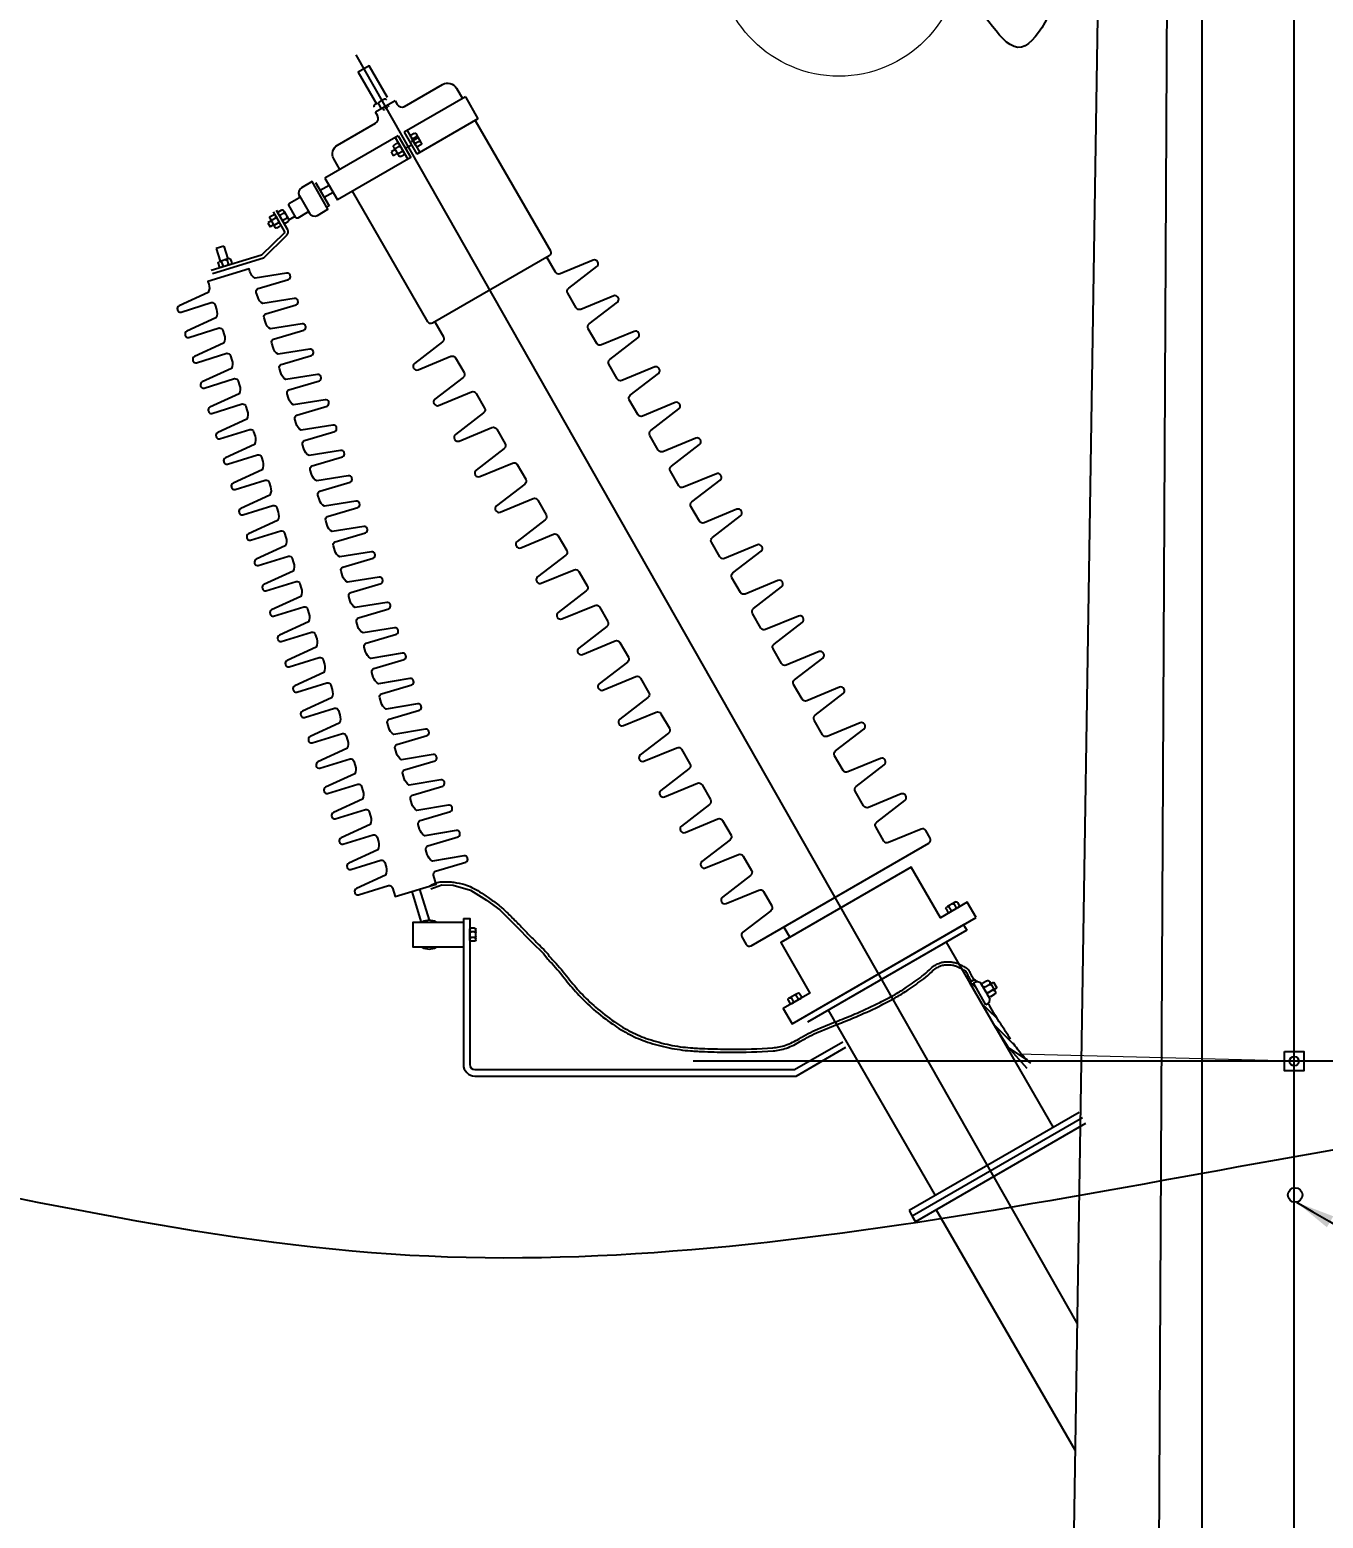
# Model space of a CAD drawing. Header units: centimetres. Extents: x 14 to 66415, y 14 to 43040.
# Drawn here: x 6099 to 8765, y 23429 to 26495 of the extents above; entities that cross this region are included whole.
import ezdxf
from ezdxf.enums import TextEntityAlignment as Align

# ---------------------------------------------------------------- set-up
doc = ezdxf.new("R2010")
doc.units = ezdxf.units.CM
doc.header["$LTSCALE"] = 10
doc.header["$MEASUREMENT"] = 0
doc.layers.get('0').update_dxf_attribs({"linetype": 'CONTINUOUS'})
doc.layers.get('DEFPOINTS').update_dxf_attribs({"color": 2, "linetype": 'CONTINUOUS'})
for name, color, linetype in [('ACERO1', 144, 'CONTINUOUS'), ('ACOTACIONES', 7, 'CONTINUOUS'), ('DIMENCIONES', 252, 'CONTINUOUS'), ('TERMINALES', 250, 'CONTINUOUS'), ('TEXTOS', 7, 'CONTINUOUS')]:
    doc.layers.add(name, color=color, linetype=linetype)
doc.styles.get("Standard").update_dxf_attribs({"font": ''})
doc.styles.add('STD2', font='simplex.shx', dxfattribs={"width": 0.85, "height": 20})
doc.styles.get('Standard').set_extended_font_data('Zurich Ex BT')
doc.dimstyles.get("Standard").update_dxf_attribs({"dimtxt": 200, "dimasz": 80, "dimexe": 3, "dimexo": 10, "dimgap": 0.09, "dimtad": 0, "dimtih": 1, "dimtoh": 1, "dimzin": 0, "dimdsep": 46, "dimtxsty": 'Standard', "dimcen": 0.09, "dimclrd": 256, "dimclre": 256, "dimclrt": 256, "dimadec": 0, "dimazin": 0, "dimtfac": 1, "dimtofl": 0, "dimtmove": 0, "dimatfit": 3, "dimfxl": 0, "dimtolj": 1, "dimtzin": 0, "dimlwd": 0, "dimlwe": 0, "dimarcsym": 0})

# ---------------------------------------------------------------- blocks, each defined once
blk = doc.blocks.new('*D236')
at = {"layer": 'DEFPOINTS', "color": 0}
for p in [(8705, 39543.1), (8128.8, 35222.3), (6924.7, 35043.1), (8621.7, 32058.3), (8705, 4623.1)]:
    blk.add_point(p, dxfattribs=at)
at = {"layer": 'DIMENCIONES', "lineweight": 0}
for start, end in [(91.3641, 104.2915), (105.3305, 118.2567)]:
    blk.add_arc((8705, 31911.8), 3360.3, start, end, dxfattribs=at)
at = {"layer": 'DIMENCIONES'}
for points in [[(8624.9, 35284.4), (8625.2, 35257.8), (8705, 35272.1)], [(7120.6, 34860), (7107.7, 34883.3), (7044.2, 34832.9)]]:
    blk.add_solid(points, dxfattribs=at)
at = {"layer": 'DIMENCIONES', "insert": (7846.1, 35160.4), "char_height": 25, "attachment_point": 5}
blk.add_mtext('\\A1;30°', dxfattribs=at)
blk = doc.blocks.new('*D238')
at = {"layer": 'DEFPOINTS', "color": 0}
for p in [(8725, 30813.1), (1899.7, 21013.1), (8725, 21013.1)]:
    blk.add_point(p, dxfattribs=at)
at = {"layer": 'DIMENCIONES', "lineweight": 0}
for p, q in [((8715, 30813.1), (1896.7, 30813.1)), ((1899.7, 30613.1), (1899.7, 26830.6)), ((1899.7, 21213.1), (1899.7, 26627)), ((8715, 21013.1), (1896.7, 21013.1))]:
    blk.add_line(p, q, dxfattribs=at)
at = {"layer": 'DIMENCIONES'}
for points in [[(1866.3, 30613.1), (1933, 30613.1), (1899.7, 30813.1)], [(1866.3, 21213.1), (1933, 21213.1), (1899.7, 21013.1)]]:
    blk.add_solid(points, dxfattribs=at)
at = {"layer": 'DIMENCIONES', "insert": (1899.7, 26728.8), "char_height": 200, "attachment_point": 5}
blk.add_mtext('\\A1;9800.00', dxfattribs=at)
blk = doc.blocks.new('A$C6D2600F1')
for p, q in [((106.2, 244.4), (96.8, 228.2)), ((104.7, 223.6), (96.8, 228.2)), ((174.1, 242.9), (100.7, 115.7)), ((117.7, 246), (101.2, 217.4)), ((114.1, 239.8), (106.2, 244.4)), ((111.1, 234.6), (107.8, 228.9)), ((134.6, 228), (116, 195.8)), ((127.5, 180.3), (163, 241.8)), ((127.5, 180.3), (163, 241.8)), ((142.9, 242.5), (127.9, 216.6)), ((131.5, 222.8), (128.2, 217.1)), ((131.5, 222.8), (128.2, 217.1)), ((137.2, 232.5), (138.1, 234.2)), ((151.8, 246.5), (144.3, 243.7)), ((163, 241.8), (154.2, 246.4)), ((172, 244.1), (154.7, 227.5)), ((163, 241.8), (155.2, 245.8)), ((158.4, 251.9), (174.1, 242.9)), ((143.6, 187.2), (96.3, 142.5)), ((117.8, 187.6), (116, 195.8)), ((127.5, 180.3), (119.2, 185.6)), ((121.2, 184.3), (127.5, 180.3)), ((122.6, 207.3), (121.6, 205.6)), ((103.9, 123.4), (46.9, 66.5)), ((100.7, 115.7), (65.1, 61.2)), ((61.8, 57.4), (9.4, 22.2)), ((65.1, 61.2), (11.7, 0))]:
    blk.add_line(p, q)
for centre, radius, start, end in [((106, 214.6), 5.64, 150, 240), ((107, 216.3), 5.64, 60, 150), ((112.7, 226.1), 5.64, 150, 240), ((116, 231.8), 5.64, 60, 150), ((121.6, 241.5), 5.64, 150, 240), ((122.6, 243.2), 5.64, 60, 150), ((123.3, 219.9), 5.64, 240, 330), ((117.7, 210.1), 5.64, 330, 60), ((132.3, 235.4), 5.64, 240, 330), ((133.2, 237), 5.64, 330, 60), ((145.3, 241.1), 2.79, 110.7277, 150), ((152.8, 243.9), 2.79, 60, 110.7277), ((-1802.1, 1286.1), 2216.5, 332.0091, 332.1869), ((-914.2, 773.5), 1191.3, 327.0512, 330), ((116.7, 208.4), 5.64, 240, 330), ((-1802.1, 1286.1), 2216.5, 330, 330.1927), ((120.6, 188.1), 2.79, 189.2723, 240), ((-13416.1, 8876.5), 16089.5, 326.86965, 327.0512), ((-222.8, 254), 328.4, 318.8804, 326.2085), ((-146.1, 187), 226.6, 310.1584, 318.8804)]:
    blk.add_arc(centre, radius, start, end)
at = {"layer": 'ACOTACIONES'}
for p, q in [((120.5, 215), (109.8, 221.2)), ((129.5, 230.5), (118.8, 236.7)), ((136.1, 241.9), (125.4, 248.1)), ((113.9, 203.6), (103.2, 209.7))]:
    blk.add_line(p, q, dxfattribs=at)
blk = doc.blocks.new('CABEZA')
for p, q in [((-13.1, 9.6), (-13.1, 2.5)), ((-10.6, 12.1), (-8.1, 12.1)), ((-10.6, 0), (-8.1, 0)), ((-8.1, 12.1), (8.1, 12.1)), ((-8.1, 0), (8.1, 0)), ((-5.6, 9.6), (-5.6, 2.5)), ((5.6, 9.6), (5.6, 2.5)), ((8.1, 12.1), (10.6, 12.1)), ((8.1, 0), (10.6, 0)), ((13.1, 9.6), (13.1, 2.5))]:
    blk.add_line(p, q)
for centre, start, end in [((-10.6, 9.6), 90, 180), ((-10.6, 2.5), 180, 270), ((-8.1, 9.6), 0, 90), ((-8.1, 2.5), 270, 360), ((-3.1, 9.6), 90, 180), ((-3.1, 2.5), 180, 270), ((3.1, 9.6), 0, 90), ((3.1, 2.5), 270, 360), ((8.1, 9.6), 90, 180), ((8.1, 2.5), 180, 270), ((10.6, 9.6), 0, 90), ((10.6, 2.5), 270, 0)]:
    blk.add_arc(centre, 2.5, start, end)
blk = doc.blocks.new('*D243')
at = {"layer": 'DEFPOINTS', "color": 0}
for p in [(1104, 39543.1), (8705, 39543.1), (8705, 4623.1)]:
    blk.add_point(p, dxfattribs=at)
at = {"layer": 'DIMENCIONES', "lineweight": 0}
for p, q in [((8695, 39543.1), (1101, 39543.1)), ((1104, 39343.1), (1104, 22037.3)), ((1104, 4823.1), (1104, 21833.7)), ((8695, 4623.1), (1101, 4623.1))]:
    blk.add_line(p, q, dxfattribs=at)
at = {"layer": 'DIMENCIONES'}
for points in [[(1070.7, 39343.1), (1137.3, 39343.1), (1104, 39543.1)], [(1070.7, 4823.1), (1137.3, 4823.1), (1104, 4623.1)]]:
    blk.add_solid(points, dxfattribs=at)
at = {"layer": 'DIMENCIONES', "insert": (1104, 21935.5), "char_height": 200, "attachment_point": 5}
blk.add_mtext('\\A1;34920.00', dxfattribs=at)

msp = doc.modelspace()

# ---------------------------------------------------------------- linework, layer by layer
at = {"layer": 'ACERO1'}
for p, q in [((8505.021, 39543.113), (7955.021, 4623.113)), ((8505.021, 39543.113), (7955.021, 4623.113)), ((8330.021, 4623.113), (8510.258, 39543.113)), ((8515.021, 4623.113), (8515.021, 39543.113)), ((8705.021, 4623.113), (8705.021, 39543.113)), ((8705.021, 4623.113), (8705.021, 39543.113))]:
    msp.add_line(p, q, dxfattribs=at)
at = {"layer": 'DIMENCIONES'}
msp.add_lwpolyline([(8684.922, 24390.113), (8724.922, 24390.113), (8724.922, 24350.113), (8684.922, 24350.113)], close=True, dxfattribs=at)
for centre, radius in [((8704.922, 24370.113), 9.5), ((8706.88, 24094.62), 15)]:
    msp.add_circle(centre, radius, dxfattribs=at)
at = {"layer": 'TERMINALES'}
for p, q in [((6771.096, 26443.323), (8256.702, 23830.395)), ((6813.821, 26342.258), (6809.942, 26340.018)), ((6852.032, 26348.331), (6811.78, 26325.091)), ((6818.357, 26341.043), (6823.62, 26331.927)), ((6830.394, 26351.827), (6819.572, 26345.578)), ((6996.919, 26356.35), (6870.946, 26283.619)), ((6996.919, 26356.35), (7022.857, 26311.423)), ((7022.857, 26311.423), (6896.884, 26238.692)), ((6858.366, 26276.356), (6707.543, 26189.279)), ((6858.366, 26276.356), (6884.304, 26231.43)), ((6870.946, 26283.619), (6896.884, 26238.692)), ((6876.966, 26287.095), (6902.904, 26242.168)), ((6852.204, 26247.952), (6843.804, 26243.103)), ((6852.346, 26272.88), (6878.284, 26227.954)), ((6886.125, 26257.327), (6873.546, 26250.064)), ((6897.864, 26271.469), (6885.285, 26264.206)), ((6884.304, 26231.43), (6733.482, 26144.352)), ((6843.804, 26243.103), (6848.225, 26235.445)), ((6856.625, 26240.295), (6848.225, 26235.445)), ((6707.543, 26189.279), (6733.482, 26144.352)), ((6688.195, 26180.306), (6716.037, 26132.082)), ((6716.362, 26174.004), (6697.966, 26163.383)), ((6724.663, 26159.627), (6706.266, 26149.006)), ((6716.362, 26174.004), (6724.663, 26159.627)), ((6716.037, 26132.082), (6711.374, 26129.39)), ((6596.861, 26101.462), (6589.69, 26097.322)), ((6589.69, 26097.322), (6594.708, 26088.631)), ((6601.879, 26092.771), (6594.708, 26088.631)), ((6633.242, 26103.261), (6646.265, 26110.78)), ((6499.427, 26049.068), (6483.546, 26044.234)), ((6483.546, 26044.234), (6491.593, 26017.795)), ((6499.427, 26049.068), (6507.474, 26022.629)), ((6886.685, 24719.714), (6906.207, 24655.574)), ((6902.567, 24724.548), (6922.088, 24660.408)), ((8023.665, 24651.223), (7695.702, 24461.874)), ((8023.665, 24651.223), (8030.253, 24639.812)), ((7665.868, 24625.553), (7653.527, 24646.929)), ((8030.253, 24639.812), (7702.291, 24450.463)), ((7987.753, 24615.275), (8208.02, 24233.76)), ((7744.791, 24475.001), (7965.059, 24093.486)), ((11099.537, 24370.113), (7466.512, 24370.113)), ((8261.752, 24264.782), (7911.327, 24062.464)), ((8268.341, 24253.371), (7917.915, 24051.052)), ((8268.341, 24253.371), (7917.915, 24051.052)), ((8274.929, 24241.959), (7924.503, 24039.641)), ((7911.327, 24062.464), (7917.915, 24051.052)), ((7917.915, 24051.052), (7924.503, 24039.641)), ((7967.004, 24064.179), (8252.593, 23569.524))]:
    msp.add_line(p, q, dxfattribs=at)
at = {"layer": 'TERMINALES', "lineweight": 5}
for p, q in [((8705.021, 24370.113), (8136.383, 24384.601)), ((8704.922, 24370.113), (9273.658, 24384.601))]:
    msp.add_line(p, q, dxfattribs=at)
at = {"layer": 'TERMINALES'}
msp.add_lwpolyline([(6836.215, 26355.187), (6798.68, 26420.2), (6776.217, 26407.231), (6813.752, 26342.218)], dxfattribs=at)
for points in [[(6852.032, 26348.331), (6856.162, 26341.178, 0.41421356), (6871.602, 26337.041), (6950.024, 26382.318, -0.41421356), (6978.369, 26374.723), (6990.963, 26352.911)], [(6738.349, 26207.064), (6725.756, 26228.876, -0.41421356), (6733.351, 26257.222), (6811.773, 26302.499, 0.41421356), (6815.91, 26317.938), (6811.78, 26325.091)], [(7016.901, 26307.984), (7172.117, 26039.141, -0.41421356), (7169.459, 26029.22), (6929.425, 25890.637, -0.41421356), (6919.504, 25893.295), (6764.287, 26162.138)], [(6675.493, 26116.97), (6675.59, 26116.802, 0.41421356), (6691.947, 26112.42), (6713.866, 26125.074), (6681.04, 26181.93), (6659.122, 26169.275, 0.41421356), (6654.739, 26152.918), (6654.836, 26152.75), (6675.493, 26116.97, 0.41421356), (6671.241, 26118.11), (6652.031, 26107.019, -0.41421356), (6647.779, 26108.158), (6633.347, 26133.155, -0.41421356), (6634.487, 26137.407), (6653.696, 26148.498, 0.41421356), (6654.836, 26152.75)], [(6607.286, 26123.106), (6630.151, 26083.502, -0.34195859), (6628.436, 26070.912), (6580.91, 26024.232), (6475.575, 25992.171)], [(6600.996, 26119.475), (6623.862, 26079.871, -0.34195859), (6623.347, 26076.094), (6577.091, 26030.661), (6473.46, 25999.119)], [(6933.96, 25893.255), (6951.96, 25862.079, -0.37600806), (6949.968, 25852.035), (6891.985, 25807.425, 0.37600806), (6890.124, 25798.037), (6890.512, 25797.366, 0.37600806), (6899.572, 25794.284), (6967.197, 25822.194, -0.37600806), (6976.891, 25818.896), (6994.275, 25788.786, -0.37600806), (6992.284, 25778.742), (6934.301, 25734.132, 0.37600806), (6932.44, 25724.744), (6932.827, 25724.073, 0.37600806), (6941.888, 25720.991), (7009.513, 25748.901, -0.37600806), (7019.207, 25745.604), (7036.591, 25715.494, -0.37600806), (7034.6, 25705.449), (6976.617, 25660.839, 0.37600806), (6974.756, 25651.452), (6975.143, 25650.781, 0.37600806), (6984.203, 25647.699), (7051.828, 25675.608, -0.37600806), (7061.523, 25672.311), (7078.907, 25642.201, -0.37600806), (7076.915, 25632.156), (7018.932, 25587.546, 0.37600806), (7017.071, 25578.159), (7017.459, 25577.488, 0.37600806), (7026.519, 25574.406), (7094.144, 25602.316, -0.37600806), (7103.838, 25599.018), (7121.222, 25568.908, -0.37600806), (7119.231, 25558.864), (7061.248, 25514.253, 0.37600806), (7059.387, 25504.866), (7059.774, 25504.195, 0.37600806), (7068.835, 25501.113), (7136.46, 25529.023, -0.37600806), (7146.154, 25525.725), (7163.538, 25495.615, -0.37600806), (7161.547, 25485.571), (7103.564, 25440.961, 0.37600806), (7101.702, 25431.573), (7102.09, 25430.902, 0.37600806), (7111.15, 25427.82), (7178.775, 25455.73, -0.37600806), (7188.47, 25452.432), (7205.854, 25422.322, -0.37600806), (7203.862, 25412.278), (7145.879, 25367.668, 0.37600806), (7144.018, 25358.28), (7144.406, 25357.609, 0.37600806), (7153.466, 25354.527), (7221.091, 25382.437, -0.37600806), (7230.785, 25379.139), (7248.169, 25349.029, -0.37600806), (7246.178, 25338.985), (7188.195, 25294.375, 0.37600806), (7186.334, 25284.987), (7186.721, 25284.316, 0.37600806), (7195.782, 25281.234), (7263.407, 25309.144, -0.37600806), (7273.101, 25305.846), (7290.485, 25275.736, -0.37600806), (7288.494, 25265.692), (7230.511, 25221.082, 0.37600806), (7228.649, 25211.694), (7229.037, 25211.023, 0.37600806), (7238.097, 25207.941), (7305.722, 25235.851, -0.37600806), (7315.417, 25232.553), (7332.801, 25202.443, -0.37600806), (7330.809, 25192.399), (7272.826, 25147.789, 0.37600806), (7270.965, 25138.401), (7271.353, 25137.73, 0.37600806), (7280.413, 25134.648), (7348.038, 25162.558, -0.37600806), (7357.732, 25159.261), (7375.116, 25129.151, -0.37600806), (7373.125, 25119.106), (7315.142, 25074.496, 0.37600806), (7313.281, 25065.109), (7313.668, 25064.438, 0.37600806), (7322.729, 25061.356), (7390.354, 25089.265, -0.37600806), (7400.048, 25085.968), (7417.432, 25055.858, -0.37600806), (7415.441, 25045.813), (7357.458, 25001.203, 0.37600806), (7355.596, 24991.816), (7355.984, 24991.145, 0.37600806), (7365.044, 24988.063), (7432.669, 25015.972, -0.37600806), (7442.364, 25012.675), (7459.748, 24982.565, -0.37600806), (7457.756, 24972.521), (7399.773, 24927.91, 0.37600806), (7397.912, 24918.523), (7398.3, 24917.852, 0.37600806), (7407.36, 24914.77), (7474.985, 24942.68, -0.37600806), (7484.679, 24939.382), (7502.063, 24909.272, -0.37600806), (7500.072, 24899.228), (7442.089, 24854.618, 0.37600806), (7440.228, 24845.23), (7440.615, 24844.559, 0.37600806), (7449.676, 24841.477), (7517.301, 24869.387, -0.37600806), (7526.995, 24866.089), (7544.379, 24835.979, -0.37600806), (7542.388, 24825.935), (7484.405, 24781.325, 0.37600806), (7482.543, 24771.937), (7482.931, 24771.266, 0.37600806), (7491.991, 24768.184), (7559.616, 24796.094, -0.37600806), (7569.311, 24792.796), (7586.695, 24762.686, -0.37600806), (7584.703, 24752.642), (7526.72, 24708.032, 0.37600806), (7524.859, 24698.644), (7525.247, 24697.973, 0.37600806), (7534.307, 24694.891), (7601.932, 24722.801, -0.37600806), (7611.626, 24719.503), (7628.478, 24690.316, -0.37762505), (7626.451, 24680.245), (7568.683, 24636.319, 0.37762505), (7566.657, 24626.248), (7575.534, 24610.873, 0.41421356), (7586.149, 24608.028), (7951.868, 24819.176, 0.41421356), (7954.713, 24829.792), (7945.836, 24845.167, 0.37762505), (7936.101, 24848.448), (7869.176, 24820.382, -0.37762505), (7859.441, 24823.663), (7842.59, 24852.85, -0.37600806), (7844.581, 24862.894), (7902.564, 24907.504, 0.37600806), (7904.425, 24916.892), (7904.038, 24917.563, 0.37600806), (7894.977, 24920.645), (7827.352, 24892.735, -0.37600806), (7817.658, 24896.033), (7800.274, 24926.143, -0.37600806), (7802.265, 24936.187), (7860.248, 24980.797, 0.37600806), (7862.109, 24990.185), (7861.722, 24990.856, 0.37600806), (7852.662, 24993.938), (7785.037, 24966.028, -0.37600806), (7775.342, 24969.326), (7757.958, 24999.436, -0.37600806), (7759.95, 25009.48), (7817.933, 25054.09, 0.37600806), (7819.794, 25063.478), (7819.406, 25064.149, 0.37600806), (7810.346, 25067.231), (7742.721, 25039.321, -0.37600806), (7733.027, 25042.619), (7715.643, 25072.729, -0.37600806), (7717.634, 25082.773), (7775.617, 25127.383, 0.37600806), (7777.478, 25136.771), (7777.091, 25137.442, 0.37600806), (7768.03, 25140.524), (7700.405, 25112.614, -0.37600806), (7690.711, 25115.912), (7673.327, 25146.022, -0.37600806), (7675.318, 25156.066), (7733.301, 25200.676, 0.37600806), (7735.162, 25210.064), (7734.775, 25210.735, 0.37600806), (7725.715, 25213.817), (7658.09, 25185.907, -0.37600806), (7648.395, 25189.204), (7631.011, 25219.314, -0.37600806), (7633.003, 25229.359), (7690.986, 25273.969, 0.37600806), (7692.847, 25283.356), (7692.459, 25284.027, 0.37600806), (7683.399, 25287.109), (7615.774, 25259.2, -0.37600806), (7606.08, 25262.497), (7588.696, 25292.607, -0.37600806), (7590.687, 25302.652), (7648.67, 25347.262, 0.37600806), (7650.531, 25356.649), (7650.144, 25357.32, 0.37600806), (7641.083, 25360.402), (7573.458, 25332.493, -0.37600806), (7563.764, 25335.79), (7546.38, 25365.9, -0.37600806), (7548.371, 25375.944), (7606.354, 25420.555, 0.37600806), (7608.215, 25429.942), (7607.828, 25430.613, 0.37600806), (7598.768, 25433.695), (7531.143, 25405.785, -0.37600806), (7521.448, 25409.083), (7504.064, 25439.193, -0.37600806), (7506.056, 25449.237), (7564.039, 25493.847, 0.37600806), (7565.9, 25503.235), (7565.512, 25503.906, 0.37600806), (7556.452, 25506.988), (7488.827, 25479.078, -0.37600806), (7479.133, 25482.376), (7461.749, 25512.486, -0.37600806), (7463.74, 25522.53), (7521.723, 25567.14, 0.37600806), (7523.584, 25576.528), (7523.197, 25577.199, 0.37600806), (7514.136, 25580.281), (7446.511, 25552.371, -0.37600806), (7436.817, 25555.669), (7419.433, 25585.779, -0.37600806), (7421.424, 25595.823), (7479.407, 25640.433, 0.37600806), (7481.268, 25649.821), (7480.881, 25650.492, 0.37600806), (7471.821, 25653.574), (7404.196, 25625.664, -0.37600806), (7394.501, 25628.962), (7377.117, 25659.072, -0.37600806), (7379.109, 25669.116), (7437.092, 25713.726, 0.37600806), (7438.953, 25723.114), (7438.565, 25723.785, 0.37600806), (7429.505, 25726.867), (7361.88, 25698.957, -0.37600806), (7352.186, 25702.255), (7334.802, 25732.365, -0.37600806), (7336.793, 25742.409), (7394.776, 25787.019, 0.37600806), (7396.637, 25796.407), (7396.25, 25797.078, 0.37600806), (7387.189, 25800.16), (7319.564, 25772.25, -0.37600806), (7309.87, 25775.547), (7292.486, 25805.657, -0.37600806), (7294.477, 25815.702), (7352.46, 25860.312, 0.37600806), (7354.321, 25869.699), (7353.934, 25870.37, 0.37600806), (7344.874, 25873.453), (7277.249, 25845.543, -0.37600806), (7267.554, 25848.84), (7250.17, 25878.95, -0.37600806), (7252.162, 25888.995), (7310.145, 25933.605, 0.37600806), (7312.006, 25942.992), (7311.618, 25943.663, 0.37600806), (7302.558, 25946.745), (7234.933, 25918.836, -0.37600806), (7225.239, 25922.133), (7207.855, 25952.243, -0.37600806), (7209.846, 25962.288), (7267.829, 26006.898, 0.37600806), (7269.69, 26016.285), (7269.303, 26016.956, 0.37600806), (7260.242, 26020.038), (7192.617, 25992.128, -0.37600806), (7182.923, 25995.426), (7164.924, 26026.602)], [(6922.457, 24730.378, -0.04967798), (6936.921, 24737.527, -0.08026531), (6947.943, 24739.757, -0.01876614), (6962.849, 24739.784, -0.02897512), (6972.882, 24738.842, -0.0316601), (6995.682, 24733.867, -0.04889555), (7010.412, 24728.054, -0.01945677), (7026.247, 24719.145, -0.01624181), (7044.258, 24707.246, -0.00671608), (7065.729, 24691.598, -0.02353716), (7071.992, 24686.426, -0.00851448), (7085.093, 24674.113, -0.00581328), (7103.639, 24655.656, -0.00129484), (7121.712, 24637.149, 0.0013972), (7138.42, 24620.048, 0.00365529), (7147.233, 24611.208, -0.00218749), (7162.148, 24596.334, -0.02934181), (7164.895, 24593.226, -0.01360053), (7171.444, 24584.569, -0.00502439), (7180.114, 24575.301, -0.01905136), (7208.672, 24541.666, 0.02057695), (7235.21, 24510.602, 0.02817817), (7265.351, 24481.59, 0.024004), (7304.08, 24451.41, 0.03570484), (7338.623, 24430.582, 0.03720528), (7374.328, 24415.619, 0.02978134), (7418.065, 24403.847, 0.03103203), (7461.104, 24397.723, 0.01135538), (7490.149, 24396.078, 0.00632396), (7542.371, 24394.97, 0.02017539), (7630.52, 24397.772, 0.06681631), (7656.695, 24403.23, 0.05336782), (7684.496, 24416.51, -0.03808959), (7722.81, 24436.267, -0.00815004), (7769.606, 24455.158, 0.01103854), (7804.077, 24469.305, 0.0112106), (7850.711, 24490.916, 0.01596498), (7882.589, 24507.849, 0.01831422), (7906.194, 24522.545, 0.0131608), (7937.685, 24545.017, 0.03316951), (7953.128, 24558.355, -0.04909476), (7963.856, 24567.042, -0.03904958), (7972.301, 24571.704, -0.05339111), (7979.007, 24573.925, -0.02017017), (7983.612, 24574.728, -0.02313622), (7987.672, 24575.078, -0.02606269), (7994.699, 24574.992, -0.02574294), (8001.766, 24574.17, -0.02510869), (8009.712, 24572.413, -0.05230392), (8013.359, 24570.989, -0.00422914), (8015.822, 24569.69, -0.00161669), (8022.225, 24566.218, -0.00329844), (8029.715, 24562.06, -0.01754039), (8031.09, 24561.22, -0.10008311), (8032.616, 24559.701, -0.02760554), (8036.546, 24553.041, -0.00111001), (8038.208, 24549.815, 0.00075837), (8040.638, 24545.09, 0.00266771), (8042.077, 24542.337, 0.00147082), (8044.73, 24537.366)], [(6925.754, 24725.098), (6948.188, 24733.536), (6971.942, 24732.688), (7007.573, 24722.514), (7040.659, 24702.166), (7067.807, 24681.817), (7099.196, 24651.295), (7133.979, 24615.685), (7157.733, 24591.945), (7166.656, 24580.569, -0.00518931), (7175.525, 24571.094, -0.01905136), (7203.777, 24537.82, 0.02057695), (7230.647, 24506.368, 0.02817817), (7261.293, 24476.869, 0.024004), (7300.494, 24446.322, 0.03570484), (7335.797, 24425.035, 0.03720528), (7372.355, 24409.715, 0.02978134), (7416.808, 24397.75, 0.03103203), (7460.611, 24391.518, 0.01135538), (7489.938, 24389.857, 0.00632396), (7542.317, 24388.745, 0.02017539), (7630.968, 24391.563, 0.06681631), (7658.765, 24397.359, 0.05336782), (7687.762, 24411.21, -0.03808959), (7725.234, 24430.534, -0.00815004), (7771.842, 24449.348, 0.01103854), (7806.567, 24463.6, 0.0112106), (7853.455, 24485.328, 0.01596498), (7885.684, 24502.448, 0.01831422), (7909.675, 24517.384, 0.0131608), (7941.433, 24540.046, 0.03316951), (7957.5, 24553.924, -0.04909476), (7967.281, 24561.843, -0.03904958), (7974.876, 24566.037, -0.05339111), (7980.324, 24567.84, -0.02017017), (7984.433, 24568.557, -0.02313622), (7987.92, 24568.858, -0.02606269), (7994.298, 24568.78, -0.02574294), (8000.729, 24568.031, -0.02510869), (8008.065, 24566.41, -0.05230392), (8010.502, 24565.458, -0.00422914), (8012.872, 24564.209, -0.00161669), (8019.239, 24560.755, -0.00329844), (8026.658, 24556.637, -0.01516264), (8027.527, 24556.112, -0.02697089), (8031.018, 24550.178, -0.00111001), (8032.668, 24546.976, 0.00075837), (8035.106, 24542.235, 0.00266771), (8036.576, 24539.423, 0.00147083), (8039.246, 24534.419, 0.00147083)], [(6992.88, 24664.339), (6992.88, 24363.236, 0.41421356), (7016.432, 24339.684), (7678.393, 24339.684), (7781.142, 24399.007)], [(6992.88, 24664.339), (7006.056, 24664.339), (7006.056, 24363.236, 0.41421356), (7016.432, 24352.861), (7674.862, 24352.861), (7774.554, 24410.418)]]:
    msp.add_lwpolyline(points, format="xyb", dxfattribs=at)
msp.add_lwpolyline([(6595.284, 25553.209, -0.20107681), (6594.171, 25536.012), (6534.258, 25508.705, 0.37600806), (6530.715, 25500.854), (6530.918, 25500.187, 0.37600806), (6538.234, 25495.641), (6600.523, 25515.141, -0.37600806), (6608.351, 25510.276), (6611.17, 25501.013, -0.20107681), (6610.057, 25483.816), (6550.144, 25456.51, 0.37600806), (6546.602, 25448.659), (6546.805, 25447.992, 0.37600806), (6554.121, 25443.445), (6616.41, 25462.945, -0.37600806), (6624.237, 25458.081), (6627.057, 25448.818, -0.20107681), (6625.944, 25431.62), (6566.031, 25404.314, 0.37600806), (6562.489, 25396.463), (6562.692, 25395.796, 0.37600806), (6570.007, 25391.25), (6632.296, 25410.75, -0.37600806), (6640.124, 25405.885), (6642.943, 25396.622, -0.20107681), (6641.831, 25379.425), (6581.918, 25352.119, 0.37600806), (6578.375, 25344.268), (6578.578, 25343.6, 0.37600806), (6585.894, 25339.054), (6648.183, 25358.554, -0.37600806), (6656.01, 25353.69), (6658.83, 25344.427, -0.20107681), (6657.717, 25327.229), (6597.804, 25299.923, 0.37600806), (6594.262, 25292.072), (6594.465, 25291.405, 0.37600806), (6601.78, 25286.859), (6664.07, 25306.359, -0.37600806), (6671.897, 25301.494), (6674.716, 25292.231, -0.20107681), (6673.604, 25275.034), (6613.691, 25247.728, 0.37600806), (6610.148, 25239.877), (6610.351, 25239.209, 0.37600806), (6617.667, 25234.663), (6679.956, 25254.163, -0.37600806), (6687.784, 25249.299), (6690.603, 25240.036, -0.20107681), (6689.49, 25222.838), (6629.577, 25195.532, 0.37600806), (6626.035, 25187.681), (6626.238, 25187.014, 0.37600806), (6633.554, 25182.468), (6695.843, 25201.968, -0.37600806), (6703.67, 25197.103), (6706.49, 25187.84, -0.20107681), (6705.377, 25170.643), (6645.464, 25143.337, 0.37600806), (6641.921, 25135.485), (6642.124, 25134.818, 0.37600806), (6649.44, 25130.272), (6711.729, 25149.772, -0.37600806), (6719.557, 25144.908), (6722.376, 25135.645, -0.20107681), (6721.263, 25118.447), (6661.35, 25091.141, 0.37600806), (6657.808, 25083.29), (6658.011, 25082.623, 0.37600806), (6665.327, 25078.077), (6727.616, 25097.576, -0.37600806), (6735.443, 25092.712), (6738.263, 25083.449, -0.20107681), (6737.15, 25066.252), (6677.237, 25038.946, 0.37600806), (6673.695, 25031.094), (6673.898, 25030.427, 0.37600806), (6681.213, 25025.881), (6743.502, 25045.381, -0.37600806), (6751.33, 25040.517), (6754.149, 25031.254, -0.20107681), (6753.037, 25014.056), (6693.123, 24986.75, 0.37600806), (6689.581, 24978.899), (6689.784, 24978.232, 0.37600806), (6697.1, 24973.686), (6759.389, 24993.185, -0.37600806), (6767.216, 24988.321), (6770.036, 24979.058, -0.20107681), (6768.923, 24961.861), (6709.01, 24934.554, 0.37600806), (6705.468, 24926.703), (6705.671, 24926.036, 0.37600806), (6712.986, 24921.49), (6775.276, 24940.99, -0.37600806), (6783.103, 24936.126), (6785.922, 24926.862, -0.20107681), (6784.81, 24909.665), (6724.897, 24882.359, 0.37600806), (6721.354, 24874.508), (6721.557, 24873.841, 0.37600806), (6728.873, 24869.294), (6791.162, 24888.794, -0.37600806), (6798.99, 24883.93), (6801.809, 24874.667, -0.20107681), (6800.696, 24857.47), (6740.783, 24830.163, 0.37600806), (6737.241, 24822.312), (6737.444, 24821.645, 0.37600806), (6744.76, 24817.099), (6807.049, 24836.599, -0.37600806), (6814.876, 24831.735), (6817.696, 24822.471, -0.20107681), (6816.583, 24805.274), (6756.67, 24777.968, 0.37600806), (6753.127, 24770.117), (6753.33, 24769.45, 0.37600806), (6760.646, 24764.903), (6822.935, 24784.403, -0.37600806), (6830.763, 24779.539), (6833.582, 24770.276, -0.20107681), (6832.469, 24753.079), (6772.556, 24725.772, 0.37600806), (6769.014, 24717.921), (6769.217, 24717.254, 0.37600806), (6776.533, 24712.708), (6838.822, 24732.208, -0.37600806), (6846.649, 24727.344), (6852.169, 24709.208), (6937.083, 24735.053), (6931.563, 24753.188, -0.37600806), (6935.353, 24761.589), (6997.944, 24780.098, 0.37600806), (7001.486, 24787.949), (7001.283, 24788.616, 0.37600806), (6993.968, 24793.162), (6929.001, 24782.46, -0.20107681), (6918.496, 24796.121), (6915.677, 24805.384, -0.37600806), (6919.467, 24813.784), (6982.057, 24832.294, 0.37600806), (6985.6, 24840.145), (6985.397, 24840.812, 0.37600806), (6978.081, 24845.358), (6913.114, 24834.655, -0.20107681), (6902.609, 24848.316), (6899.79, 24857.58, -0.37600806), (6903.58, 24865.98), (6966.171, 24884.489, 0.37600806), (6969.713, 24892.34), (6969.51, 24893.007, 0.37600806), (6962.194, 24897.554), (6897.228, 24886.851, -0.20107681), (6886.723, 24900.512), (6883.903, 24909.775, -0.37600806), (6887.694, 24918.175), (6950.284, 24936.685, 0.37600806), (6953.827, 24944.536), (6953.624, 24945.203, 0.37600806), (6946.308, 24949.749), (6881.341, 24939.046, -0.20107681), (6870.836, 24952.707), (6868.017, 24961.971, -0.37600806), (6871.807, 24970.371), (6934.398, 24988.88, 0.37600806), (6937.94, 24996.731), (6937.737, 24997.398, 0.37600806), (6930.421, 25001.945), (6865.455, 24991.242, -0.20107681), (6854.95, 25004.903), (6852.13, 25014.166, -0.37600806), (6855.92, 25022.566), (6918.511, 25041.076, 0.37600806), (6922.053, 25048.927), (6921.85, 25049.594, 0.37600806), (6914.535, 25054.14), (6849.568, 25043.437, -0.20107681), (6839.063, 25057.098), (6836.244, 25066.362, -0.37600806), (6840.034, 25074.762), (6902.624, 25093.271, 0.37600806), (6906.167, 25101.122), (6905.964, 25101.789, 0.37600806), (6898.648, 25106.336), (6833.682, 25095.633, -0.20107681), (6823.177, 25109.294), (6820.357, 25118.557, -0.37600806), (6824.147, 25126.957), (6886.738, 25145.467, 0.37600806), (6890.28, 25153.318), (6890.077, 25153.985, 0.37600806), (6882.762, 25158.531), (6817.795, 25147.828, -0.20107681), (6807.29, 25161.49), (6804.471, 25170.753, -0.37600806), (6808.261, 25179.153), (6870.851, 25197.662, 0.37600806), (6874.394, 25205.513), (6874.191, 25206.18, 0.37600806), (6866.875, 25210.727), (6801.908, 25200.024, -0.20107681), (6791.403, 25213.685), (6788.584, 25222.948, -0.37600806), (6792.374, 25231.348), (6854.965, 25249.858, 0.37600806), (6858.507, 25257.709), (6858.304, 25258.376, 0.37600806), (6850.988, 25262.922), (6786.022, 25252.219, -0.20107681), (6775.517, 25265.881), (6772.697, 25275.144, -0.37600806), (6776.488, 25283.544), (6839.078, 25302.053, 0.37600806), (6842.621, 25309.904), (6842.418, 25310.572, 0.37600806), (6835.102, 25315.118), (6770.135, 25304.415, -0.20107681), (6759.63, 25318.076), (6756.811, 25327.339, -0.37600806), (6760.601, 25335.74), (6823.192, 25354.249, 0.37600806), (6826.734, 25362.1), (6826.531, 25362.767, 0.37600806), (6819.215, 25367.313), (6754.249, 25356.61, -0.20107681), (6743.744, 25370.272), (6740.924, 25379.535, -0.37600806), (6744.714, 25387.935), (6807.305, 25406.444, 0.37600806), (6810.847, 25414.295), (6810.644, 25414.963, 0.37600806), (6803.329, 25419.509), (6738.362, 25408.806, -0.20107681), (6727.857, 25422.467), (6725.038, 25431.73, -0.37600806), (6728.828, 25440.131), (6791.418, 25458.64, 0.37600806), (6794.961, 25466.491), (6794.758, 25467.158, 0.37600806), (6787.442, 25471.704), (6722.476, 25461.001, -0.20107681), (6711.971, 25474.663), (6709.151, 25483.926, -0.37600806), (6712.941, 25492.326), (6775.532, 25510.835, 0.37600806), (6779.074, 25518.686), (6778.871, 25519.354, 0.37600806), (6771.556, 25523.9), (6706.589, 25513.197, -0.20107681), (6696.084, 25526.858), (6693.265, 25536.121, -0.37600806), (6697.055, 25544.522), (6759.645, 25563.031, 0.37600806), (6763.188, 25570.882), (6762.985, 25571.549, 0.37600806), (6755.669, 25576.095), (6690.702, 25565.392, -0.20107681), (6680.197, 25579.054), (6677.378, 25588.317, -0.37600806), (6681.168, 25596.717), (6743.759, 25615.226, 0.37600806), (6747.301, 25623.078), (6747.098, 25623.745, 0.37600806), (6739.782, 25628.291), (6674.816, 25617.588, -0.20107681), (6664.311, 25631.249), (6661.491, 25640.512, -0.37600806), (6665.282, 25648.913), (6727.872, 25667.422, 0.37600806), (6731.415, 25675.273), (6731.212, 25675.94, 0.37600806), (6723.896, 25680.486), (6658.929, 25669.784, -0.20107681), (6648.424, 25683.445), (6645.605, 25692.708, -0.37600806), (6649.395, 25701.108), (6711.986, 25719.618, 0.37600806), (6715.528, 25727.469), (6715.325, 25728.136, 0.37600806), (6708.009, 25732.682), (6643.043, 25721.979, -0.20107681), (6632.538, 25735.64), (6629.718, 25744.903, -0.37600806), (6633.509, 25753.304), (6696.099, 25771.813, 0.37600806), (6699.641, 25779.664), (6699.438, 25780.331, 0.37600806), (6692.123, 25784.877), (6627.156, 25774.175, -0.20107681), (6616.651, 25787.836), (6613.832, 25797.099, -0.37600806), (6617.622, 25805.499), (6680.213, 25824.009, 0.37600806), (6683.755, 25831.86), (6683.552, 25832.527, 0.37600806), (6676.236, 25837.073), (6611.27, 25826.37, -0.20107681), (6600.765, 25840.031), (6597.945, 25849.295, -0.37600806), (6601.735, 25857.695), (6664.326, 25876.204, 0.37600806), (6667.868, 25884.055), (6667.665, 25884.722, 0.37600806), (6660.35, 25889.269), (6595.383, 25878.566, -0.20107681), (6584.878, 25892.227), (6582.059, 25901.49, -0.37600806), (6585.849, 25909.89), (6648.439, 25928.4, 0.37600806), (6651.982, 25936.251), (6651.779, 25936.918, 0.37600806), (6644.463, 25941.464), (6579.496, 25930.761, -0.20107681), (6568.991, 25944.422), (6566.172, 25953.686, -0.37600806), (6569.962, 25962.086), (6632.553, 25980.595, 0.37600806), (6636.095, 25988.446), (6635.892, 25989.113, 0.37600806), (6628.576, 25993.66), (6563.61, 25982.957, -0.20107681), (6553.105, 25996.618), (6551.435, 26002.103), (6466.522, 25976.258), (6468.191, 25970.773, -0.20107681), (6467.078, 25953.576), (6407.165, 25926.269, 0.37600806), (6403.623, 25918.418), (6403.826, 25917.751, 0.37600806), (6411.142, 25913.205), (6473.431, 25932.705, -0.37600806), (6481.258, 25927.841), (6484.078, 25918.577, -0.20107681), (6482.965, 25901.38), (6423.052, 25874.074, 0.37600806), (6419.509, 25866.223), (6419.712, 25865.556, 0.37600806), (6427.028, 25861.009), (6489.317, 25880.509, -0.37600806), (6497.145, 25875.645), (6499.964, 25866.382, -0.20107681), (6498.851, 25849.185), (6438.938, 25821.878, 0.37600806), (6435.396, 25814.027), (6435.599, 25813.36, 0.37600806), (6442.915, 25808.814), (6505.204, 25828.314, -0.37600806), (6513.031, 25823.45), (6515.851, 25814.186, -0.20107681), (6514.738, 25796.989), (6454.825, 25769.683, 0.37600806), (6451.283, 25761.832), (6451.486, 25761.165, 0.37600806), (6458.801, 25756.618), (6521.09, 25776.118, -0.37600806), (6528.918, 25771.254), (6531.737, 25761.991, -0.20107681), (6530.625, 25744.794), (6470.712, 25717.487, 0.37600806), (6467.169, 25709.636), (6467.372, 25708.969, 0.37600806), (6474.688, 25704.423), (6536.977, 25723.923, -0.37600806), (6544.804, 25719.059), (6547.624, 25709.795, -0.20107681), (6546.511, 25692.598), (6486.598, 25665.292, 0.37600806), (6483.056, 25657.441), (6483.259, 25656.774, 0.37600806), (6490.574, 25652.227), (6552.864, 25671.727, -0.37600806), (6560.691, 25666.863), (6563.51, 25657.6, -0.20107681), (6562.398, 25640.403), (6502.485, 25613.096, 0.37600806), (6498.942, 25605.245), (6499.145, 25604.578, 0.37600806), (6506.461, 25600.032), (6568.75, 25619.532, -0.37600806), (6576.578, 25614.667), (6579.397, 25605.404, -0.20107681), (6578.284, 25588.207), (6518.371, 25560.901, 0.37600806), (6514.829, 25553.05), (6515.032, 25552.383, 0.37600806), (6522.348, 25547.836), (6584.637, 25567.336, -0.37600806), (6592.464, 25562.472)], format="xyb", close=True, dxfattribs=at)
for points in [[(8049.273, 24666.008), (8031.116, 24697.457), (7976.076, 24665.679), (7915.899, 24769.908), (7646.801, 24614.545), (7706.978, 24510.315), (7651.938, 24478.538), (7670.094, 24447.089)], [(6992.88, 24604.902), (6889.127, 24604.902), (6889.127, 24656.779), (6992.88, 24656.779)]]:
    msp.add_lwpolyline(points, close=True, dxfattribs=at)
for centre, radius, start, end in [((6811.602, 26337.143), 3.32, 120, 210), ((6815.481, 26339.383), 3.32, 30, 120), ((6821.232, 26342.703), 3.32, 120, 210), ((6832.054, 26348.951), 3.32, 30, 120), ((6922.412, 24630.84), 29.57, 61.305586, 118.694414), ((6922.412, 24630.84), 29.57, 241.305586, 298.694414)]:
    msp.add_arc(centre, radius, start, end, dxfattribs=at)
at = {"layer": 'TEXTOS', "lineweight": 5}
msp.add_circle((7766.725, 26649.137), 250, dxfattribs=at)

# ---------------------------------------------------------------- block references
at = {"layer": 'TERMINALES', "yscale": 1.037530044995947, "zscale": 1.037530044928992}
for p, xscale, rotation in [((6889.935, 26264.631), -1.037530043168309, 299.9999998290742), ((6865.315, 26250.417), -1.03753004325562, 119.9999998374254), ((6627.567, 26113.153), -1.03753004325562, 119.9999998374254), ((6610.376, 26103.228), -1.03753004325562, 119.9999998374254), ((6503.199, 26008.17), -1.037530042768342, 16.92849050273174), ((8004.16, 24681.894), -1.037530047701603, 29.99999990909557), ((7006.056, 24630.84), -1.037530044850428, 270), ((7678.893, 24494.101), -1.037530047701603, 29.99999990909557)]:
    msp.add_blockref('CABEZA', p, dxfattribs=dict(at, xscale=xscale, rotation=rotation))
at = {"layer": 'TERMINALES', "xscale": -0.7262710311915725, "yscale": 0.726271031453507, "zscale": 0.7262710314502943}
msp.add_blockref('A$C6D2600F1', (8162.245, 24355.671), dxfattribs=at)

# ---------------------------------------------------------------- texts
at = {"layer": 'TERMINALES', "style": 'STD2', "text_generation_flag": 2, "width": 0.85}
msp.add_text('FOV', height=6.377, rotation=30, dxfattribs=at).set_placement((6837.15, 26341.515), (6824.632, 26334.288), align=Align.ALIGNED)

# ---------------------------------------------------------------- dimensions: what is measured, and where the dimension line sits
at = {"layer": 'DIMENCIONES'}
for base, p1, p2, picture, middle in [((1104.011, 39543.113), (8705.021, 4623.113), (8705.021, 39543.113), '*D243', (1104.011, 21935.476)), ((1899.657, 21013.113), (8725.021, 30813.113), (8725.021, 21013.113), '*D238', (1899.657, 26728.792))]:
    dim = msp.add_linear_dim(base=base, p1=p1, p2=p2, angle=90, dimstyle='Standard', override={"dimtxt": 200, "dimasz": 200}, dxfattribs=at)
    dim.commit()
    dim.dimension.update_dxf_attribs({"geometry": picture, "text_midpoint": middle, "dimtype": 160})
dim = msp.add_angular_dim_2l(base=(8128.819, 35222.296), line1=((6924.684, 35043.113), (8621.724, 32058.308)), line2=((8705.021, 4623.113), (8705.021, 39543.113)), dimstyle='Standard', override={"dimtxt": 25}, dxfattribs=at)
dim.commit()
dim.dimension.update_dxf_attribs({"geometry": '*D236', "text_midpoint": (7846.066, 35160.428)})

# ---------------------------------------------------------------- leaders
at = {"layer": 'DIMENCIONES', "path_type": 1}
msp.add_leader([(9327.634, 24268.859), (6844.086, 23972.591), (5555.592, 24184.953)], dimstyle='Standard', override={"dimgap": 0.09, "dimtad": 0}, dxfattribs=at)
at = {"layer": 'TEXTOS', "path_type": 1}
for points in [[(8685.496, 26848.584), (8230.13, 26581.918), (8119.288, 26464.163), (8018.25, 26548.906), (8012.241, 26530.445), (8014.718, 26655.272)], [(8709.743, 24079.668), (10866.433, 22823.402), (10980.375, 22766.439), (11550.081, 22851.884)]]:
    msp.add_leader(points, dimstyle='Standard', override={"dimgap": 0.09, "dimtad": 0}, dxfattribs=at)

doc.saveas('drawing.dxf')
